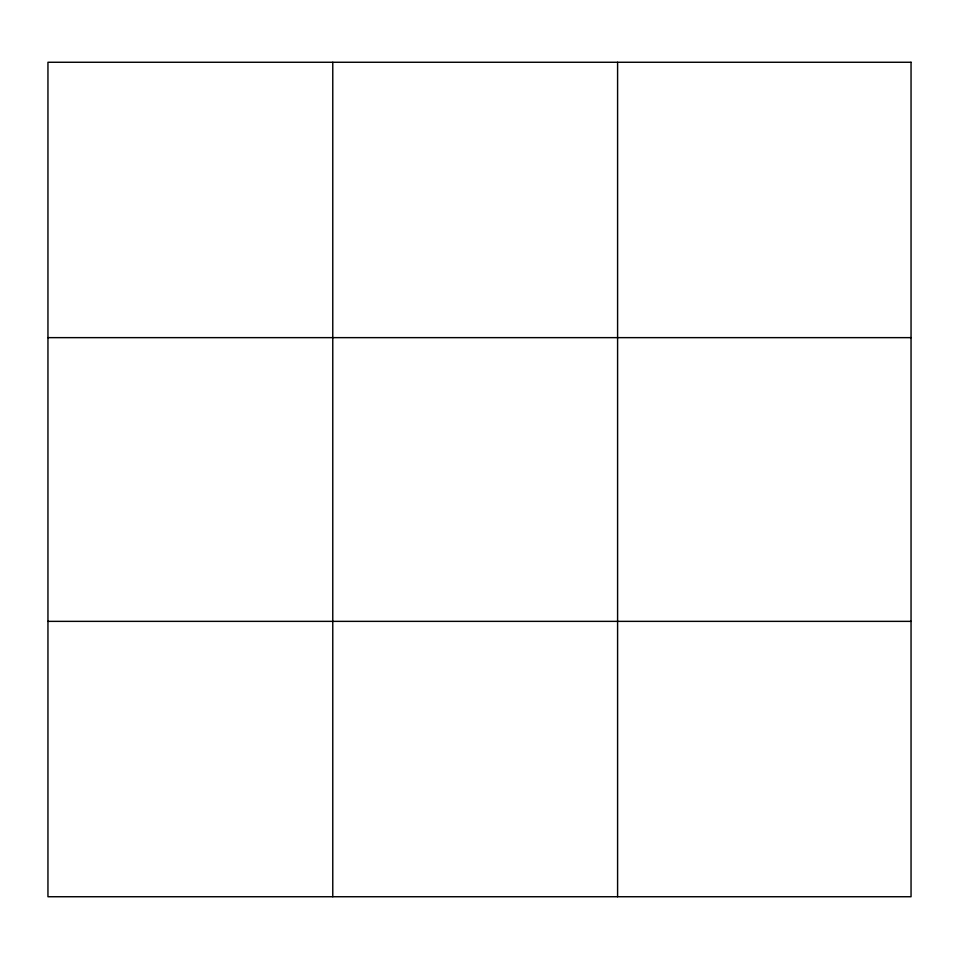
<?xml version="1.0" encoding="UTF-8"?>
<svg xmlns="http://www.w3.org/2000/svg" width="959" height="959" viewBox="0 0 959 959"><rect width="100%" height="100%" fill="white"/><g stroke="black" fill="none" stroke-linecap="round" stroke-linejoin="round"><path stroke-width="1.44" d="M332.773 896.737L332.773 62.263M617.596 896.737L617.596 62.263M47.95 337.64L911.05 337.64M47.95 621.36L911.05 621.36M911.05 62.263L47.95 62.263L47.95 896.737L911.05 896.737L911.05 62.263"/></g></svg>
